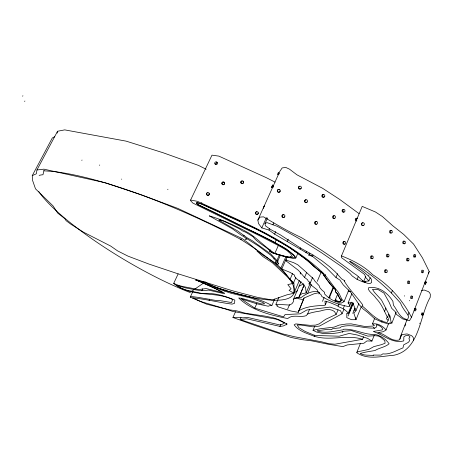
<?xml version="1.0" encoding="UTF-8"?>
<svg xmlns="http://www.w3.org/2000/svg" width="453" height="453" viewBox="0 0 453 453"><rect width="100%" height="100%" fill="white"/><g stroke="black" fill="none" stroke-linecap="round" stroke-linejoin="round"><path stroke-width="0.68" d="M301.041 281.602L293.465 299.291L293.425 301.681L291.975 303.725L289.546 305.039L275.917 304.269L278.895 297.389M206.143 169.246L198.448 165.396L163.137 152.757L126.087 141.132L64.717 129.875L57.531 131.268L36.936 169.977L36.348 173.776L32.248 175.639L32.65 180.634L35.498 188.839L53.131 206.002L57.667 213.04L64.813 218.691L66.138 220.713L70.719 224.105L83.414 232.14L110.651 246.047L117.616 250.905L128.103 256.183L149.009 264.088L176.885 273.431L232.661 290.82L257.774 297.434L272.191 299.982L286.834 294.863L293.906 293.233L299.427 280.362M278.595 172.87C278.686 171.092 276.868 175.492 277.882 174.694M388.634 323.425L386.069 329.937L383.368 331.675L377.655 332.661C385.503 333.533 390.729 342.026 399.167 340.005L399.903 339.099L400.327 336.89L406.919 319.96M339.133 303.476L337.995 306.438L343.685 308.98L346.953 311.585L348.159 313.368L346.505 313.618L346.862 314.631L346.777 317.621L351.5 319.699L356.013 319.688L361.301 306.641M57.146 133.131L57.531 131.268M44.037 170.209L42.978 174.745A116.11 24.049 31 0 0 39.145 175.413M293.465 299.291L295.934 297.949L299.195 296.913L304.025 284.892M275.917 304.269L277.355 305.69L276.874 305.956L278.782 307.1L290.86 311.001L298.244 312.338L304.071 298.023L313.872 293.833L319.325 292.587M298.244 312.338L304.071 298.023M424.399 283.765L425.31 281.579L425.129 281.913M419.857 323.165L419.727 323.572M264.19 206.919L264.292 206.591M278.759 174.49L278.861 174.156M389.891 315.701L387.44 322.117L386.89 322.485C376.715 320.871 369.654 312.259 362.207 305.934L362.74 305.843L362.694 304.829C356.788 296.715 349.365 289.761 344.269 281.024L344.835 280.894L341.517 278.793L335.316 271.868L329.722 266.811L321.885 260.741L311.975 254.382L300.934 248.335L280.554 234.977L270.345 229.331L265.43 225.804L264.977 223.646L267.559 217.893M278.295 173.844L278.419 173.505M360.497 343.221L356.822 352.389L357.049 352.927C368.136 360.231 381.856 356.064 394.036 355.237C419.971 349.693 419.353 316.103 430.203 297.355L430.35 294.393L429.625 292.717L428.447 291.613L424.099 290.005L421.613 290.537M342.547 331.437L342.321 332.247L342.859 331.358M399.903 339.099L401.686 334.507M405.005 325.99L405.769 324.02M396.228 312.043L391.868 323.125L390.939 321.505L390.158 316.613L381.488 300.045L374.444 292.344L372.479 289.354L378.029 289.512L384.002 293.142L389.116 302.315L391.703 308.306L395.192 311.647L396.369 314.325L402.723 318.935L409.478 320.764L411.477 317.287L429.229 271.557L422.445 257.853L413.555 244.082L403.782 234.484L392.706 225.73L382.491 216.602L375.492 212.01L362.207 206.392L341.494 255.894L341.556 257.7L364.716 274.546L365.565 277.338L368.889 280.951L370.209 277.717M409.512 300.826L409.676 300.413M388.091 320.254L386.59 318.98L386.386 317.949L387.485 317.485C384.144 310.735 381.517 303.833 376.126 298.397C374.036 294.965 370.18 292.848 368.266 289.19L368.532 287.757C378.912 285.905 387.723 293.006 392.91 301.33L393.43 305.237C397.428 310.243 399.455 317.734 406.556 319.416L407.683 319.257L408.538 317.038L408.017 315.09L409.036 312.474M404.489 296.132L404.654 295.713M272.287 188.086L257.87 220.062L258.47 223.51L261.794 227.904L268.952 230.045L274.597 234.122L312.457 256.302L326.449 267.836L335.984 277.485L339.886 280.011L343.329 284.982L350.588 292.089L359.042 304.473L363.051 308.878L367.728 312.474L374.682 318.759L381.556 321.936L382.072 320.639M387.485 317.485L388.782 314.201M235.498 311.743L232.938 317.502L253.833 325.022L290.996 337.44L301.562 339.591L311.641 340.826L328.227 344.229L342.887 346.619L347.23 344.931L363.878 343.244L366.947 340.933L371.93 341.081L374.28 335.175M408.017 315.09C405.293 311.296 402.077 307.491 400.537 303.046L391.443 293.029L392.485 290.407M384.603 311.336L385.905 308.057M241.002 317.604L240.158 319.512L282.355 333.799L294.382 336.726L321.59 341.805L328.878 343.691L334.903 344.218L362.53 339.291L363.578 336.675M356.822 352.389L357.779 351.794L368.799 349.416L373.782 346.647L381.483 344.648L385.101 343.227L384.778 340.65L380.435 337.049L378.261 336.007L374.948 335.696L367.87 336.132L351.607 330.605L344.087 331.217L338.459 332.791L331.454 333.657L323.38 333.567L316.704 332.094L313.023 330.322L319.767 328.827L334.178 327.1L339.257 325.073L346.262 324.025L351.115 323.861L364.88 326.477L372.706 326.092L374.405 325.481L372.457 323.895L374.795 318.051M240.158 319.512L246.766 318.782L279.948 326.409L283.176 325.99L287.151 324.144L279.297 319.846L273.674 317.91L264.869 316.098L245.266 313.187L236.647 310.843L230.096 309.931L223.584 308.323L200.928 301.573L192.712 297.876L193.754 297.955C206.426 299.331 219.201 302.462 232.049 304.127L234.586 303.312L234.818 300.073C224.745 295.849 213.771 292.502 202.825 293.68L185.634 289.943L180.526 287.836L176.732 285.277L184.994 287.78L196.596 290.028L201.823 290.724L202.785 290.265L205.118 290.509L208.55 290.096L224.558 293.77L224.037 292.859L219.892 290.656L201.415 282.06L211.534 285.673L221.404 289.96L230.515 293.091L251.183 298.142L263.159 302.604L264.637 303.861L261.545 303.986L241.766 298.323L238.691 297.961C251.636 310.611 270.458 315.073 287.706 318.55C292.808 314.042 300.175 317.813 306.16 315.679L307.57 314.014L309.49 309.467M356.013 319.688L353.85 313.136L355.945 310.73L358.821 303.657M355.237 319.184L355.764 317.887M348.159 313.368L352.525 302.689M349.099 312.927L353.108 303.119M348.091 315.984L353.368 303.068M362.813 280.373L362.287 281.67L357.1 279.388L352.27 276.024L350.084 273.555L342.304 267.055L321.505 252.717L299.116 238.578L277.412 226.381L266.868 222.576L264.977 223.646M363.691 281.517L365.814 276.313M365.713 281.279L365.18 282.581L362.287 281.67L368.889 280.951M352.791 313.391L354.835 308.374M353.997 310.65L355.033 308.114M368.765 275.441L368.94 275.016M371.93 341.081L367.706 338.419L357.038 334.948L349.206 333.442L339.195 336.211L314.79 335.452L304.988 331.364L298.799 327.638L297.264 324.943L300.854 325.056L312.791 326.806L319.45 326.103L342.066 313.753L343.923 309.235M357.1 279.388L358.164 276.8M349.688 305.871L349.15 304.274L348.102 302.921L351.839 293.799M351.211 302.151L349.365 306.664C339.642 305.197 330.26 301.443 321.806 296.489L321.092 294.761L318.074 292.1L317.083 289.722L310.282 284.45L309.744 283.21L310.277 282.91L312.672 277.281M341.738 299.444L341.154 300.854L337.983 295.152L338.006 294.325L335.531 291.738L335.22 289.257C330.792 284.484 326.296 279.427 323.187 273.85L314.042 266.415L307.768 260.554L288.906 247.083L264.326 232.955L238.595 220.549L201.24 203.765L196.908 202.531L196.466 203.114L197.904 204.513L271.523 240.645L286.019 248.793L293.816 255.067L295.871 257.865C287.026 258.051 277.848 255.113 269.96 251.307M362.53 339.291C346.624 334.059 328.748 341.709 313.068 335.792C306.319 333.159 298.595 331.013 294.144 324.829L295.758 323.906L310.112 325.339L315.628 325.124L319.291 323.844L325.622 319.297L336.16 314.405L338.046 309.841M310.277 282.91L308.119 280.99L307.57 279.722L304.546 277.417L298.482 270.384L286.137 260.951L285.65 259.926L293.657 262.683L297.712 264.733L304.416 270.588L313.493 278.838L314.767 280.928L319.133 285.701L319.75 287.519L321.579 289.744L324.603 292.355L324.586 293.923C328.923 298.793 334.716 301.721 341.092 303.159L344.065 301.624L348.867 289.948M343.357 308.306L344.393 305.792M272.746 187.451C272.038 189.45 274.626 183.873 273.346 186.177M335.22 301.149L336.018 299.223M314.156 336.42L314.693 335.135M337.955 294.456L335.475 291.868L335.22 289.257M337.898 293.527L334.943 300.65L340.214 301.885L341.211 300.73L338.034 295.022M322.496 301.353L324.133 297.451M313.023 330.322L314.642 326.449M335.984 277.485L337.61 273.595M298.657 310.769C306.653 306.268 315.594 305.798 324.348 305.39L325.322 304.88L326.681 301.619M328.731 297.904L333.278 286.998M329.676 296.998L333.668 287.423M278.986 173.81L279.263 173.193M335.163 289.388C330.962 285.611 327.938 281.047 324.71 276.59L325.588 274.512M318.878 293.991L319.41 292.723M307.604 293.533L311.471 284.41M317.253 281.375L321.251 271.925M308.861 284.02L309.682 282.089M299.626 295.203L302.06 293.697L306.12 292.966L310.118 283.555M313.012 254.999L312.457 256.302L308.408 255.096M304.546 277.417L306.709 272.366M286.256 324.846L286.811 323.55M299.195 296.913L301.103 292.434M301.653 291.154L302.468 289.235M303.017 287.949L303.833 286.03M293.295 283.368L295.792 277.564M300.169 274.031L300.707 272.774M309.201 254.444L309.756 253.148M279.948 326.409L280.786 324.467M287.649 309.025L289.518 304.671M290.073 279.331L292.559 273.567M305.917 252.78L306.471 251.477M342.066 313.753L340.418 310.667L330.112 307.094L306.851 309.994L300.107 313.833L285.073 314.575L283.567 316.868L254.779 308.142L241.155 298.85L256.806 303.799L268.199 306.222L270.198 305.549L271.868 305.515L274.66 299.071M295.871 257.865L297.78 253.459M300.062 249.144L300.616 247.859M286.987 257.083L281.806 268.969L294.031 284.297L293.906 293.233L289.071 290.384L291.092 288.81L287.802 284.603L294.178 283.17L272.372 262.774L262.882 256.54L257.038 251.098M286.137 260.951L286.704 259.654M270.532 250.016L269.903 251.443L272.638 253.08L290.067 257.785L290.673 256.398M287.162 241.698L288.289 239.122M280.894 268.114L285.815 256.84M273.918 259.031L274.088 258.646M254.779 308.142L256.738 303.68M279.32 255.045L275.718 263.244L281.806 268.969L290.016 272.366L294.693 275.197L294.473 276.149L296.217 278.459L303.414 284.218L305.594 287.632L306.12 292.966M280.396 255.181L276.523 264.003L278.25 264.241L278.204 263.708L278.703 263.555L277.57 262.077L278.04 261.636L270.458 253.748L252.174 240.651L247.145 237.797L237.383 230.792L218.674 220.067L220.237 220.147L219.999 219.943L223.442 221.081L230.843 224.518L239.161 228.714L242.649 230.973L246.024 232.389L253.017 236.709C257.1 242.417 264.846 245.673 270.101 250.956L269.903 251.443L270.384 251.46L270.073 251.33L270.639 250.05M290.067 257.785L292.808 258.238L295.815 258C290.611 250.877 282.349 246.987 274.841 242.757L276.313 239.422M275.062 182.14L266.392 177.718L218.81 156.109L211.981 155.153L190.6 200.062L190.753 200.826L192.819 203.04L260.492 236.217L279.167 245.945L286.67 250.288L290.231 253.437L292.4 256.63L290.905 257.117L284.943 256.268L274.818 253.459L278.476 245.158M274.597 234.122L275.747 231.534M268.952 230.045L269.524 228.765M272.927 224.852L273.788 222.921M261.794 227.904L266.426 217.57M224.858 291.126L225.435 289.852M272.865 186.806L279.784 171.461L282.157 167.944L285.724 167.406L289.456 169.145L296.947 174.813L322.525 188.255L339.886 199.563L359.093 213.669M324.71 276.59L323.448 275.169L323.125 273.986L313.986 266.551C297.094 250.605 276.109 239.348 255.571 228.742L255.634 228.601M209.088 300.418L209.665 299.15M271.868 305.515C250.945 293.844 225.832 294.195 205.118 281.993L204.977 282.304L195.628 280.186L195.775 279.88A126.749 29.853 25.1 0 0 202.4 282.44M201.823 290.724L202.706 288.799M232.938 317.502L243.346 317.785L247.627 317.44L279.886 324.965L281.891 324.461L284.603 322.966L276.953 319.303L232.559 311.37L224.524 308.703L206.647 304.184L190.283 297.111L192.933 291.364M272.882 187.151L273.187 186.494M190.283 297.111L191.398 296.494L198.85 297.468L216.845 300.616L219.343 300.515L231.602 302.559L232.599 299.524C218.397 292.7 202.446 295.537 187.723 290.781C182.655 289.122 177.774 286.896 173.68 283.431L178.114 273.963M274.841 242.757L258.918 234.456L245.469 228.233L216.104 213.329L197.836 204.654L196.398 203.25L196.84 202.667L201.172 203.907L201.817 202.536M167.746 189.643L167.944 189.235M99.541 165.368L99.739 164.977M81.823 160.43L82.021 160.045M32.248 175.639L52.288 138.012L54.768 136.647M428.266 273.329L429.229 271.557M24.638 101.489L24.898 101.019M22.65 96.217L22.91 95.742M257.87 220.062L260.005 217.106L263.499 216.845C275.781 224.099 288.108 231.432 301.154 237.48C319.563 248.425 337.225 260.583 354.246 273.572C359.795 276.392 363.119 283.98 370.095 283.493L371.596 282.553L371.262 279.059C365.203 272.004 356.93 267.106 349.608 261.517L350.231 261.358C365.333 269.852 379.116 280.9 391.443 293.029M400.327 336.89L402.219 334.541L407.077 333.929L411.471 335.611L412.694 336.653L413.504 338.159L413.521 340.73M373.629 327.859L373.414 328.057C362.694 328.453 351.839 323.572 341.154 326.851L340.022 327.847L332.666 328.64L331.59 329.614L328.561 329.28L317.621 330.65L317.31 330.996C325.186 333.878 334.926 330.905 343.102 329.801L343.521 329.252C354.291 328.459 364.155 334.982 374.971 334.439C380.588 335.531 385.911 339.054 389.116 343.782C385.084 347.281 379.382 347.762 375.005 350.509C369.971 351.409 365.061 351.981 360.214 353.493C364.229 355.871 369.014 354.801 373.414 355.639L373.176 355.067L381.081 355.107L382.83 353.861C390.033 354.818 396.46 350.322 402.96 347.91L403.668 344.863L408.391 342.326L409.563 340.758L408.963 338.238L409.801 337.451L409.818 336.619C408.368 334.512 405.356 335.35 403.838 336.919L403.753 340.916C392.349 343.844 383.402 334.801 373.334 331.471L382.032 329.96L382.927 329.184C381.698 326.653 379.002 325.277 376.352 324.705L376.511 326.964L374.648 328.21L373.629 327.859L374.648 328.21M205.118 281.993L189.966 292.44A116.11 24.049 31 0 1 38.811 191.613M299.11 286.109L303.606 283.94M295.039 292.23L297.508 290.792M307.57 314.014C311.715 312.338 316.109 311.726 320.339 311.007C324.926 309.637 330.294 308.312 334.461 311.534L336.16 314.405M348.102 302.921L352.23 302.83L353.085 303.64L355.945 310.73M36.936 169.977L43.901 169.162L105.005 182.701L142.236 195.164L177.842 208.414L242.1 238.538L248.555 243.204L262.338 254.716L275.718 263.244L275.214 259.869L270.86 255.305L258.918 246.29L240.062 234.343L232.344 228.782L209.235 215.843C223.329 220.062 236.76 226.211 249.529 233.488C258.403 239.603 265.769 247.519 274.818 253.459M263.414 208.397L263.64 206.93L264.399 205.883M372.457 323.895C377.723 323.063 382.745 326.058 386.069 329.937M318.21 291.562C311.879 290.588 305.9 293.918 301.035 297.615L298.385 297.836L296.358 297.366M43.896 170.809L53.335 171.494A187.689 41.489 25 0 1 240.203 239.116L241.574 239.229M245.005 239.529L246.381 239.643L245.911 238.323M303.623 299.682L294.875 298.034M190.6 200.062L197.406 201.313C241.019 221.358 287.423 239.28 322.944 272.746C328.521 278.657 332.683 285.673 338 291.811C340.356 294.926 340.854 299.178 344.065 301.624M391.868 323.125L389.744 322.706L390.486 323.606L388.062 323.878L381.556 321.936M334.994 300.526L340.265 301.76M243.646 235.707L244.331 235.871M348.102 291.081L350.741 291.772M173.68 283.431L178.686 285.43L182.769 286.511L198.867 289.58L206.07 288.527L222.689 292.627L215.888 288.838L196.398 280.164M338.085 306.013L329.671 302.428L324.948 301.064L325.322 304.88M329.62 297.123L330.243 297.389M353.504 304.558L352.326 304.042L352.162 303.527M201.172 203.907L255.571 228.742M341.494 255.894C352.944 260.424 363.94 265.962 372.791 274.79C389.387 285.152 402.536 299.931 411.477 317.287M357.032 218.589L356.828 218.391A1.37 1.053 88.4 0 0 355.401 218.912A1.37 1.053 88.4 0 0 355.826 220.781L356.081 220.917A1.37 1.053 88.4 0 0 356.352 220.956M407.847 258.47L407.762 258.352A1.353 0.787 -81.9 0 0 406.635 258.929A1.353 0.787 -81.9 0 0 406.811 260.747L406.998 260.866A1.353 0.787 -81.9 0 0 407.609 260.679M121.664 179.037L121.71 179.343M240.203 239.116A126.749 29.853 25.1 0 1 293.465 294.218A126.749 29.853 25.1 0 1 214.19 286.709M224.462 183.052A1.365 1.297 18.4 0 1 223.572 184.75A1.365 1.297 18.4 0 1 221.862 183.697A1.365 1.297 18.4 0 1 223.052 182.185M223.403 182.202A1.365 1.297 18.4 0 1 223.742 182.31M224.048 182.497A1.365 1.297 18.4 0 1 224.292 182.746M243.459 182.316A1.359 1.291 21.2 0 1 242.383 183.697A1.359 1.291 21.2 0 1 240.815 182.74A1.359 1.291 21.2 0 1 241.619 181.189M242.655 181.245A1.359 1.291 21.2 0 1 243.374 181.987M208.98 193.414A1.37 1.308 16.2 0 1 208.578 195.305A1.37 1.308 16.2 0 1 206.642 194.699A1.37 1.308 16.2 0 1 207.383 192.921M257.989 212.797A1.37 1.297 49.6 0 1 257.117 214.512A1.37 1.297 49.6 0 1 255.447 213.391A1.37 1.297 49.6 0 1 256.608 211.874M421.907 314.535A1.195 0.317 -73.3 0 1 421.375 314.733A1.195 0.317 -73.3 0 1 421.828 313.046A1.195 0.317 -73.3 0 1 422.281 313.142M415.56 309.02A1.195 0.47 -61.9 0 1 416.171 309.274A1.195 0.47 -61.9 0 1 415.401 310.775A1.195 0.47 -61.9 0 1 414.784 310.515M363.799 225.226A1.416 1.319 44.4 0 1 363.238 225.622M362.893 225.696A1.416 1.319 44.4 0 1 361.335 224.258A1.416 1.319 44.4 0 1 362.87 222.989M385.69 272.491A1.387 0.991 -86.5 0 1 384.529 271.811A1.387 0.991 -86.5 0 1 384.857 270.067A1.387 0.991 -86.5 0 1 386.132 270.147M403.912 243.544A1.365 0.804 -82.6 0 1 402.91 243.301A1.365 0.804 -82.6 0 1 403.017 241.557A1.365 0.804 -82.6 0 1 404.065 241.194M407.966 283.38A1.336 0.521 -76 0 1 407.428 282.831A1.336 0.521 -76 0 1 407.887 281.177A1.336 0.521 -76 0 1 408.578 281.154M414.342 256.591A1.336 0.527 -76.6 0 1 413.555 256.732A1.336 0.527 -76.6 0 1 413.866 254.892A1.336 0.527 -76.6 0 1 414.648 254.745M421.754 272.485A1.297 0.408 -74.7 0 1 421.477 271.29A1.297 0.408 -74.7 0 1 422.338 270.164M410.928 298.284A1.314 0.413 -74.2 0 1 410.526 297.802A1.314 0.413 -74.2 0 1 411.001 296.183A1.314 0.413 -74.2 0 1 411.573 296.109M307.066 201.947A1.416 1.308 56.6 0 1 305.407 202.582A1.416 1.308 56.6 0 1 304.529 200.889A1.416 1.308 56.6 0 1 306.035 199.96M284.461 216.845A1.427 1.336 56.6 0 1 282.666 217.446A1.427 1.336 56.6 0 1 281.97 215.56A1.427 1.336 56.6 0 1 283.765 214.96M301.013 188.091A1.41 1.308 54.8 0 1 299.716 189.161A1.41 1.308 54.8 0 1 298.368 187.955A1.41 1.308 54.8 0 1 299.195 186.466M334.433 218.086A1.399 1.087 88.1 0 1 332.966 218.187A1.399 1.087 88.1 0 1 332.74 216.319A1.399 1.087 88.1 0 1 334.167 215.888M323.918 196.964A1.404 1.183 79.6 0 1 322.4 197.129A1.404 1.183 79.6 0 1 321.907 195.396A1.404 1.183 79.6 0 1 323.249 194.626M323.544 194.767A1.404 1.183 79.6 0 1 323.804 194.988M324.189 196.336A1.404 1.183 79.6 0 1 324.088 196.67M316.409 224.122A1.41 1.2 81.7 0 1 314.869 223.839A1.41 1.2 81.7 0 1 314.767 222.027A1.41 1.2 81.7 0 1 316.273 221.681M343.929 211.794A1.387 1.07 87.8 0 1 342.559 211.959A1.387 1.07 87.8 0 1 342.168 210.243A1.387 1.07 87.8 0 1 343.397 209.479M344.688 243.844A1.387 1.07 89.9 0 1 343.244 243.974A1.387 1.07 89.9 0 1 343.017 242.123A1.387 1.07 89.9 0 1 344.422 241.676M387.615 256.698A1.387 0.895 -83.9 0 1 386.483 256.46A1.387 0.895 -83.9 0 1 386.545 254.682A1.387 0.895 -83.9 0 1 387.7 254.309M371.788 258.442A1.41 0.923 -83.8 0 1 370.571 258.108A1.41 0.923 -83.8 0 1 370.803 256.217A1.41 0.923 -83.8 0 1 372.06 256.222M391.115 230.696A1.387 0.895 -85 0 0 390.933 230.481L390.724 230.351A1.387 0.895 -85 0 0 389.693 231.03A1.387 0.895 -85 0 0 389.773 232.689L389.954 232.904A1.387 0.895 -85 0 0 390.628 233.018M356.834 220.888A1.376 1.053 88.4 0 1 356.098 219.048A1.376 1.053 88.4 0 1 357.581 218.363M280.062 190.945A1.427 1.353 32.1 0 1 279.19 192.338L278.833 192.412A1.427 1.353 32.1 0 1 277.264 191.132A1.427 1.353 32.1 0 1 278.493 189.665M279.218 189.801A1.427 1.353 32.1 0 1 279.529 190M216.37 162.423A1.359 0.94 -45.6 0 1 217.57 163.154A1.359 0.94 -45.6 0 1 216.24 164.654A1.359 0.94 -45.6 0 1 215.271 163.663M414.727 308.584A1.195 0.47 -61.9 0 1 415.259 309.223A1.195 0.47 -61.9 0 1 414.104 310.52M414.218 309.28A1.195 0.47 -61.9 0 1 414.546 308.776M426.324 281.976L425.373 284.308L426.324 281.976M272.695 185.011L271.483 187.502L272.695 185.011M388.708 256.568A1.387 0.895 -83.9 0 0 388.385 254.275A1.387 0.895 -83.9 0 0 387.219 256.036A1.387 0.895 -83.9 0 0 388.708 256.568M408.725 260.583A1.353 0.787 -81.9 0 0 408.51 258.363A1.353 0.787 -81.9 0 0 407.428 260.09A1.353 0.787 -81.9 0 0 408.725 260.583M405.033 243.437A1.365 0.798 -82.6 0 0 404.818 241.183A1.365 0.798 -82.6 0 0 403.719 242.904A1.365 0.798 -82.6 0 0 405.033 243.437M409.291 283.238A1.336 0.521 -76 0 0 409.404 281.126A1.336 0.521 -76 0 0 408.453 282.876A1.336 0.521 -76 0 0 409.291 283.238M415.361 256.828A1.336 0.521 -76.6 0 0 415.48 254.688A1.336 0.521 -76.6 0 0 414.535 256.409A1.336 0.521 -76.6 0 0 415.361 256.828M423.04 272.378A1.302 0.402 -74.7 0 0 423.272 270.345A1.302 0.402 -74.7 0 0 422.406 272.043A1.302 0.402 -74.7 0 0 423.04 272.378M412.224 298.176A1.314 0.413 -74.2 0 0 412.451 296.149A1.314 0.413 -74.2 0 0 411.562 297.893A1.314 0.413 -74.2 0 0 412.224 298.176M372.887 258.306A1.41 0.923 -83.8 0 0 372.553 255.985A1.41 0.923 -83.8 0 0 371.352 257.774A1.41 0.923 -83.8 0 0 372.887 258.306M386.964 272.162A1.387 0.991 -86.5 0 0 386.517 269.869A1.387 0.991 -86.5 0 0 385.299 271.641A1.387 0.991 -86.5 0 0 386.964 272.162M391.941 232.723A1.387 0.895 -85 0 0 391.624 230.424A1.387 0.895 -85 0 0 390.463 232.151A1.387 0.895 -85 0 0 391.941 232.723M322.576 195.164A1.404 1.183 79.6 0 0 323.731 197.259A1.404 1.183 79.6 0 0 324.637 195.152A1.404 1.183 79.6 0 0 322.576 195.164M342.949 210.096A1.387 1.07 87.8 0 0 343.923 212.174A1.387 1.07 87.8 0 0 344.807 210.079A1.387 1.07 87.8 0 0 342.949 210.096M333.431 216.392A1.399 1.087 88.1 0 0 334.416 218.476A1.399 1.087 88.1 0 0 335.316 216.364A1.399 1.087 88.1 0 0 333.431 216.392M343.884 241.936A1.387 1.07 89.9 0 0 344.41 244.235A1.387 1.07 89.9 0 0 345.684 242.497A1.387 1.07 89.9 0 0 343.884 241.936M361.664 224.144A1.416 1.325 44.3 0 0 363.867 225.181A1.416 1.325 44.3 0 0 363.533 222.814A1.416 1.325 44.3 0 0 361.664 224.144M315.282 222.14A1.416 1.2 81.7 0 0 316.443 224.229A1.416 1.2 81.7 0 0 317.366 222.095A1.416 1.2 81.7 0 0 315.282 222.14M304.892 200.753A1.416 1.308 56.6 0 0 306.709 202.378A1.416 1.308 56.6 0 0 307.055 200.039A1.416 1.308 56.6 0 0 304.892 200.753M282.225 215.668A1.427 1.336 56.6 0 0 284.065 217.304A1.427 1.336 56.6 0 0 284.427 214.932A1.427 1.336 56.6 0 0 282.225 215.668M298.72 187.57A1.416 1.308 54.8 0 0 300.854 188.686A1.416 1.308 54.8 0 0 300.594 186.296A1.416 1.308 54.8 0 0 298.72 187.57M277.564 191.149A1.433 1.353 32.1 0 0 279.982 191.602A1.433 1.353 32.1 0 0 279.076 189.354A1.433 1.353 32.1 0 0 277.564 191.149M222.202 183.878A1.365 1.297 18.4 0 0 224.546 183.703A1.365 1.297 18.4 0 0 223.153 181.84A1.365 1.297 18.4 0 0 222.202 183.878M241.155 182.808A1.365 1.291 21.2 0 0 243.482 182.638A1.365 1.291 21.2 0 0 242.089 180.775A1.365 1.291 21.2 0 0 241.155 182.808M255.713 213.029A1.37 1.297 49.6 0 0 257.814 214.088A1.37 1.297 49.6 0 0 257.57 211.772A1.37 1.297 49.6 0 0 255.713 213.029M206.851 194.569A1.376 1.308 16.2 0 0 209.212 194.394A1.376 1.308 16.2 0 0 207.819 192.514A1.376 1.308 16.2 0 0 206.851 194.569M215.855 164.009A1.365 0.94 -45.6 0 0 216.806 161.993A1.365 0.94 -45.6 0 0 214.79 162.774A1.365 0.94 -45.6 0 0 215.855 164.009M422.847 314.824A1.195 0.311 -73.3 0 0 423.119 313.012A1.195 0.311 -73.3 0 0 422.338 314.62A1.195 0.311 -73.3 0 0 422.847 314.824"/></g></svg>
